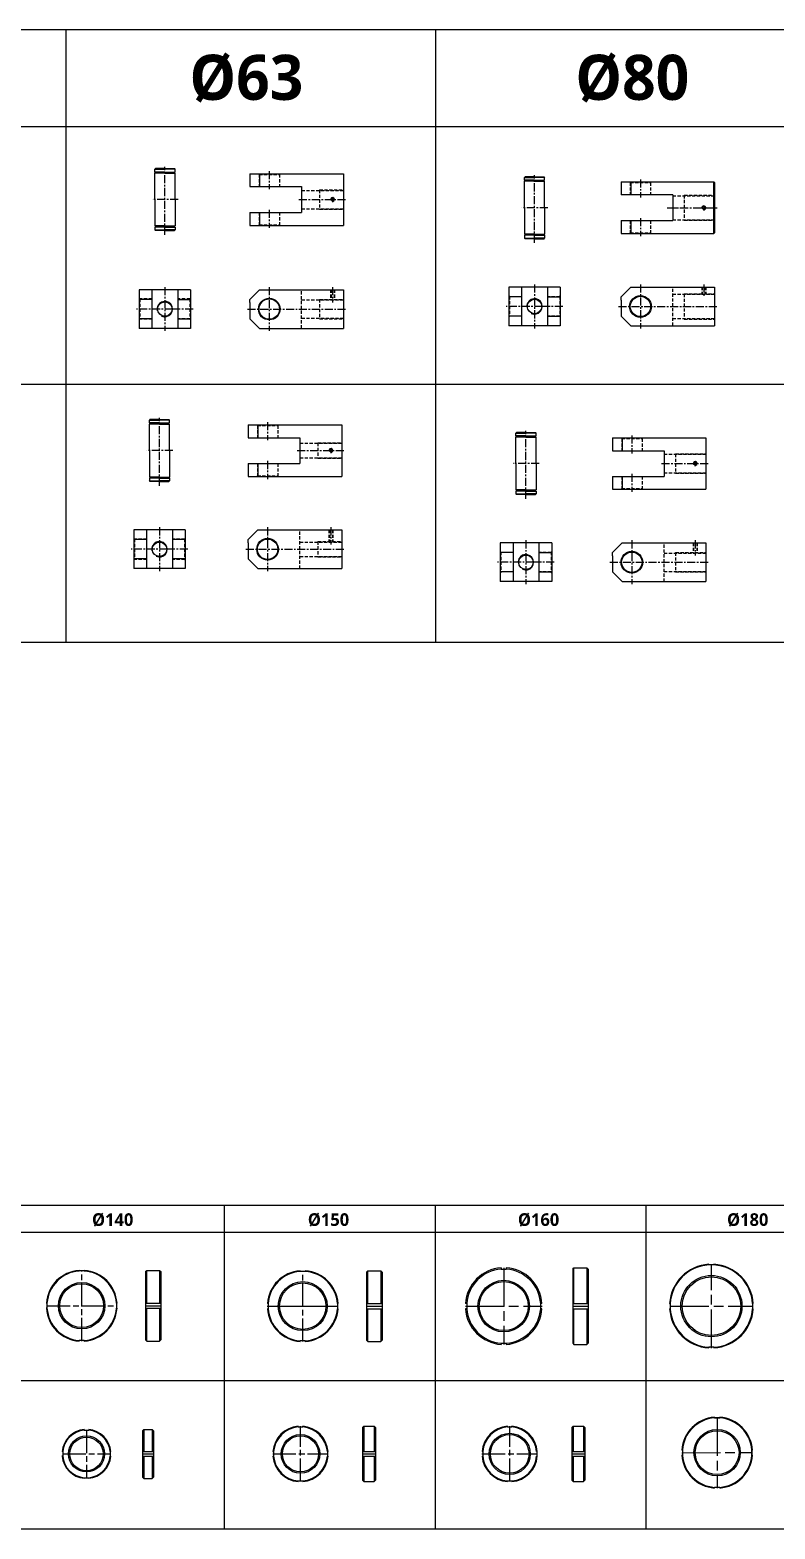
# Model space of a CAD drawing. Extents: x -819 to 7239, y 74 to 4743.
# Drawn here: x 1231 to 2387, y 212 to 2537 of the extents above; entities that cross this region are included whole.
import ezdxf

# ---------------------------------------------------------------- set-up
doc = ezdxf.new("R2010")
doc.units = 0
doc.header["$LTSCALE"] = 10
doc.header["$MEASUREMENT"] = 0
for name, pattern in [('AM_ISO08W050', [18, 12, -1.5, 3, -1.5]), ('CENTER', [2, 1.25, -0.25, 0.25, -0.25]), ('HIDDENX2', [0.75, 0.5, -0.25])]:
    doc.linetypes.add(name, pattern=pattern)
doc.layers.get('0').update_dxf_attribs({"linetype": 'CONTINUOUS'})
doc.layers.get('DEFPOINTS').update_dxf_attribs({"linetype": 'CONTINUOUS'})
for name, color, linetype in [('1', 1, 'AM_ISO08W050'), ('HID', 2, 'HIDDENX2'), ('ML', 7, 'CONTINUOUS'), ('외형선', 3, 'CONTINUOUS'), ('테두리', 7, 'CONTINUOUS')]:
    doc.layers.add(name, color=color, linetype=linetype)
doc.styles.add('문자', font='romans.shx')

msp = doc.modelspace()

# ---------------------------------------------------------------- linework, layer by layer
for p, q in [((3582.4, 2537.1), (-11.6, 2537.1)), ((1286.4, 2537.1), (1286.4, 1587.1)), ((1860.4, 2537.1), (1860.4, 1587.1)), ((3582.4, 2387.1), (-11.6, 2387.1)), ((3582.4, 1987.1), (-11.6, 1987.1)), ((3582.4, 1587.1), (-11.6, 1587.1)), ((3169.7, 714.2), (1163.4, 714.2)), ((1532.8, 212.3), (1532.8, 714.2)), ((1860.2, 212.3), (1860.2, 714.2)), ((2187.6, 212.3), (2187.6, 714.2)), ((3169.7, 672.2), (1163.4, 672.2)), ((1307.2, 613.5), (1307.2, 612.5)), ((1315.2, 612.5), (1307.2, 612.5)), ((1315.2, 613.5), (1315.2, 612.5)), ((1410.2, 611.5), (1412.2, 613.5)), ((1410.2, 611.5), (1410.2, 505.8)), ((1412.2, 613.5), (1432.2, 613.5)), ((1412.2, 562.6), (1412.2, 613.5)), ((1432.2, 613.5), (1434.2, 611.5)), ((1432.2, 613.5), (1432.2, 562.6)), ((1434.2, 611.5), (1434.2, 505.8)), ((1650.3, 612.9), (1650.3, 611.9)), ((1658.3, 611.9), (1650.3, 611.9)), ((1658.3, 612.9), (1658.3, 611.9)), ((1753.4, 610.9), (1755.4, 612.9)), ((1753.4, 610.9), (1753.4, 505.2)), ((1755.4, 612.9), (1775.4, 612.9)), ((1755.4, 562), (1755.4, 612.9)), ((1775.4, 612.9), (1777.4, 610.9)), ((1775.4, 612.9), (1775.4, 562)), ((1777.4, 610.9), (1777.4, 505.2)), ((1962.3, 617.4), (1962.3, 615.4)), ((1962.3, 615.4), (1970.3, 615.4)), ((1970.3, 617.4), (1970.3, 615.4)), ((2073.3, 615.4), (2075.3, 617.4)), ((2073.3, 615.4), (2073.3, 500.7)), ((2075.3, 617.4), (2095.3, 617.4)), ((2075.3, 562), (2075.3, 617.4)), ((2095.3, 617.4), (2097.3, 615.4)), ((2095.3, 617.4), (2095.3, 562)), ((2097.3, 615.4), (2097.3, 500.7)), ((2284.6, 622.9), (2284.6, 621.9)), ((2292.6, 621.9), (2284.6, 621.9)), ((2292.6, 622.9), (2292.6, 621.9)), ((1257.3, 562.6), (1256.3, 562.6)), ((1257.3, 562.6), (1257.3, 554.6)), ((1365, 562.6), (1366.1, 562.6)), ((1365, 562.6), (1365, 554.6)), ((1410.2, 562.6), (1434.2, 562.6)), ((1600.5, 562), (1599.5, 562)), ((1600.5, 562), (1600.5, 554)), ((1708.2, 562), (1709.2, 562)), ((1708.2, 562), (1708.2, 554)), ((1753.4, 562), (1777.4, 562)), ((1908.9, 562), (1906.9, 562)), ((1908.9, 562), (1908.9, 554)), ((2025.6, 562), (2023.6, 562)), ((2023.6, 562), (2023.6, 554)), ((2073.3, 562), (2097.3, 562)), ((2223.7, 562), (2224.7, 562)), ((2224.7, 562), (2224.7, 554)), ((2352.5, 562), (2352.5, 554)), ((2352.5, 562), (2353.5, 562)), ((1257.3, 554.6), (1256.3, 554.6)), ((1365, 554.6), (1366.1, 554.6)), ((1410.2, 554.6), (1434.2, 554.6)), ((1412.2, 503.8), (1412.2, 554.6)), ((1432.2, 554.6), (1432.2, 503.8)), ((1600.5, 554), (1599.5, 554)), ((1708.2, 554), (1709.2, 554)), ((1753.4, 554), (1777.4, 554)), ((1755.4, 503.2), (1755.4, 554)), ((1775.4, 554), (1775.4, 503.2)), ((1908.9, 554), (1906.9, 554)), ((2025.6, 554), (2023.6, 554)), ((2073.3, 554), (2097.3, 554)), ((2075.3, 498.7), (2075.3, 554)), ((2095.3, 554), (2095.3, 498.7)), ((2223.7, 554), (2224.7, 554)), ((2352.5, 554), (2353.5, 554)), ((1307.2, 503.8), (1307.2, 504.8)), ((1315.2, 504.8), (1307.2, 504.8)), ((1315.2, 503.8), (1315.2, 504.8)), ((1410.2, 505.8), (1412.2, 503.8)), ((1412.2, 503.8), (1432.2, 503.8)), ((1434.2, 505.8), (1432.2, 503.8)), ((1650.3, 503.2), (1650.3, 504.2)), ((1658.3, 504.2), (1650.3, 504.2)), ((1658.3, 503.2), (1658.3, 504.2)), ((1753.4, 505.2), (1755.4, 503.2)), ((1755.4, 503.2), (1775.4, 503.2)), ((1777.4, 505.2), (1775.4, 503.2)), ((1962.3, 500.7), (1962.3, 498.7)), ((1962.3, 500.7), (1970.3, 500.7)), ((1970.3, 500.7), (1970.3, 498.7)), ((2073.3, 500.7), (2075.3, 498.7)), ((2075.3, 498.7), (2095.3, 498.7)), ((2097.3, 500.7), (2095.3, 498.7)), ((2284.6, 494.2), (2284.6, 493.2)), ((2292.6, 494.2), (2284.6, 494.2)), ((2292.6, 494.2), (2292.6, 493.2)), ((3169.7, 442.3), (1163.4, 442.3)), ((2293.5, 385.7), (2293.5, 384.7)), ((2293.5, 385.7), (2293.5, 384.7)), ((2293.5, 384.7), (2301.5, 384.7)), ((2301.5, 384.7), (2293.5, 384.7)), ((2301.5, 385.7), (2301.5, 384.7)), ((2301.5, 385.7), (2301.5, 384.7)), ((1315.1, 366.6), (1315.1, 365.6)), ((1315.1, 365.6), (1322.1, 365.6)), ((1322.1, 366.6), (1322.1, 365.6)), ((1405.8, 364.6), (1407.8, 366.6)), ((1405.8, 364.6), (1405.8, 292.8)), ((1407.8, 366.6), (1420.8, 366.6)), ((1407.8, 366.6), (1407.8, 332.3)), ((1420.8, 366.6), (1422.8, 364.6)), ((1420.8, 366.6), (1420.8, 332.3)), ((1422.8, 364.6), (1422.8, 292.8)), ((1647.3, 370.7), (1647.3, 371.7)), ((1647.3, 370.7), (1654.3, 370.7)), ((1654.3, 370.7), (1654.3, 371.7)), ((1747.2, 369.7), (1749.2, 371.7)), ((1747.2, 369.7), (1747.2, 288)), ((1749.2, 371.7), (1765.2, 371.7)), ((1749.2, 371.7), (1749.2, 332.3)), ((1765.2, 371.7), (1767.2, 369.7)), ((1765.2, 371.7), (1765.2, 332.3)), ((1767.2, 369.7), (1767.2, 288)), ((1972, 370.6), (1972, 371.6)), ((1972, 370.6), (1979, 370.6)), ((1979, 370.6), (1979, 371.6)), ((2071.9, 369.6), (2073.9, 371.6)), ((2071.9, 369.6), (2071.9, 287.9)), ((2073.9, 371.6), (2089.9, 371.6)), ((2073.9, 371.6), (2073.9, 332.3)), ((2089.9, 371.6), (2091.9, 369.6)), ((2089.9, 371.6), (2089.9, 332.3)), ((2091.9, 369.6), (2091.9, 287.9)), ((1281.8, 332.3), (1280.8, 332.3)), ((1281.8, 332.3), (1281.8, 325.3)), ((1356.5, 332.3), (1355.5, 332.3)), ((1355.5, 332.3), (1355.5, 325.3)), ((1405.8, 332.3), (1422.8, 332.3)), ((1608, 332.3), (1609, 332.3)), ((1609, 332.3), (1609, 325.3)), ((1692.7, 332.3), (1693.7, 332.3)), ((1692.7, 332.3), (1692.7, 325.3)), ((1747.2, 332.3), (1767.2, 332.3)), ((1932.6, 332.3), (1933.6, 332.3)), ((1933.6, 332.3), (1933.6, 325.3)), ((2017.4, 332.3), (2018.4, 332.3)), ((2017.4, 332.3), (2017.4, 325.3)), ((2071.9, 332.3), (2091.9, 332.3)), ((2243.7, 334.8), (2242.6, 334.8)), ((2243.7, 326.8), (2242.6, 326.8)), ((2243.7, 334.8), (2243.7, 326.8)), ((2352.4, 334.8), (2351.4, 334.8)), ((2351.4, 334.8), (2351.4, 326.8)), ((2352.4, 334.8), (2351.4, 334.8)), ((2351.4, 326.8), (2351.4, 334.8)), ((2352.4, 326.8), (2351.4, 326.8)), ((2352.4, 326.8), (2351.4, 326.8)), ((1281.8, 325.3), (1280.6, 325.3)), ((1356.5, 325.3), (1355.5, 325.3)), ((1405.8, 325.3), (1422.8, 325.3)), ((1407.8, 325.3), (1407.8, 290.8)), ((1420.8, 325.3), (1420.8, 290.8)), ((1608, 325.3), (1609, 325.3)), ((1692.7, 325.3), (1693.7, 325.3)), ((1747.2, 325.3), (1767.2, 325.3)), ((1749.2, 325.3), (1749.2, 286)), ((1765.2, 325.3), (1765.2, 286)), ((1932.6, 325.3), (1933.6, 325.3)), ((2017.4, 325.3), (2018.4, 325.3)), ((2071.9, 325.3), (2091.9, 325.3)), ((2073.9, 325.3), (2073.9, 285.9)), ((2089.9, 325.3), (2089.9, 285.9)), ((1315.1, 291.9), (1322.1, 291.9)), ((1315.1, 291.9), (1315.1, 290.9)), ((1322.1, 291.9), (1322.1, 290.8)), ((1405.8, 292.8), (1407.8, 290.8)), ((1407.8, 290.8), (1420.8, 290.8)), ((1420.8, 290.8), (1422.8, 292.8)), ((1647.3, 286), (1647.3, 287)), ((1647.3, 287), (1654.3, 287)), ((1654.3, 286), (1654.3, 287)), ((1747.2, 288), (1749.2, 286)), ((1749.2, 286), (1765.2, 286)), ((1765.2, 286), (1767.2, 288)), ((1972, 285.9), (1972, 286.9)), ((1972, 286.9), (1979, 286.9)), ((1979, 285.9), (1979, 286.9)), ((2071.9, 287.9), (2073.9, 285.9)), ((2073.9, 285.9), (2089.9, 285.9)), ((2089.9, 285.9), (2091.9, 287.9)), ((2293.5, 277), (2293.5, 276)), ((2293.5, 277), (2301.5, 277)), ((2301.5, 277), (2301.5, 276)), ((3169.7, 212.3), (1163.4, 212.3))]:
    msp.add_line(p, q)
for centre, radius in [((1311.2, 558.6), 34), ((1654.3, 558), 36), ((1966.3, 558), 38), ((2288.6, 558), 45.5), ((1318.6, 328.8), 26), ((1650.8, 328.8), 28), ((1975.5, 328.8), 30), ((2297.5, 330.8), 34)]:
    msp.add_circle(centre, radius)
for centre, radius, start, end in [((1311.2, 558.6), 55, 94.1706, 175.8294), ((1311.2, 558.6), 54, 94.248, 175.752), ((1311.2, 558.6), 55, 4.1706, 85.8294), ((1311.2, 558.6), 54, 4.248, 85.752), ((1654.3, 558), 55, 94.1706, 175.8294), ((1654.3, 558), 54, 94.248, 175.752), ((1654.3, 558), 55, 4.1706, 85.8294), ((1654.3, 558), 54, 4.248, 85.752), ((1966.3, 558), 59.5, 93.8547, 176.1453), ((1966.3, 558), 57.5, 93.989, 176.011), ((1966.3, 558), 59.5, 3.8547, 86.1453), ((1966.3, 558), 57.5, 3.989, 86.011), ((2288.6, 558), 65, 93.5281, 176.4719), ((2288.6, 558), 64, 93.5833, 176.4167), ((2288.6, 558), 65, 3.5281, 86.4719), ((2288.6, 558), 64, 3.5833, 86.4167), ((1311.2, 558.6), 55, 184.1706, 265.8294), ((1311.2, 558.6), 54, 184.248, 265.752), ((1311.2, 558.6), 55, 274.1706, 355.8294), ((1311.2, 558.6), 54, 274.248, 355.752), ((1654.3, 558), 55, 184.1706, 265.8294), ((1654.3, 558), 54, 184.248, 265.752), ((1654.3, 558), 54, 274.248, 355.752), ((1654.3, 558), 55, 274.1706, 355.8294), ((1966.3, 558), 59.5, 183.8547, 266.1453), ((1966.3, 558), 57.5, 183.989, 266.011), ((1966.3, 558), 59.5, 273.8547, 356.1453), ((1966.3, 558), 57.5, 273.989, 356.011), ((2288.6, 558), 65, 183.5281, 266.4719), ((2288.6, 558), 64, 183.5833, 266.4167), ((2288.6, 558), 65, 273.5281, 356.4719), ((2288.6, 558), 64, 273.5833, 356.4167), ((2297.5, 330.8), 55, 94.1706, 175.8294), ((2297.5, 330.8), 54, 94.248, 175.752), ((2297.5, 330.8), 55, 4.1706, 85.8294), ((2297.5, 330.8), 54, 4.248, 85.752), ((1318.6, 328.8), 38, 95.2847, 174.7153), ((1318.6, 328.8), 37, 95.428, 174.572), ((1318.6, 328.8), 38, 5.2847, 84.7153), ((1318.6, 328.8), 37, 5.428, 84.572), ((1650.8, 328.8), 43, 94.6688, 175.3312), ((1650.8, 328.8), 42, 94.7802, 175.2198), ((1650.8, 328.8), 43, 4.6688, 85.3312), ((1650.8, 328.8), 42, 4.7802, 85.2198), ((1975.5, 328.8), 43, 94.6688, 175.3312), ((1975.5, 328.8), 42, 94.7802, 175.2198), ((1975.5, 328.8), 43, 4.6688, 85.3312), ((1975.5, 328.8), 42, 4.7802, 85.2198), ((2297.5, 330.8), 55, 184.1706, 265.8294), ((2297.5, 330.8), 54, 184.248, 265.752), ((2297.5, 330.8), 55, 274.1706, 355.8294), ((2297.5, 330.8), 54, 274.248, 355.752), ((1318.6, 328.8), 38, 185.2847, 264.7153), ((1318.6, 328.8), 37, 185.428, 264.572), ((1318.6, 328.8), 38, 275.2847, 354.7153), ((1318.6, 328.8), 37, 275.428, 354.572), ((1650.8, 328.8), 43, 184.6688, 265.3312), ((1650.8, 328.8), 42, 184.7802, 265.2198), ((1650.8, 328.8), 43, 274.6688, 355.3312), ((1650.8, 328.8), 42, 274.7802, 355.2198), ((1975.5, 328.8), 43, 184.6688, 265.3312), ((1975.5, 328.8), 42, 184.7802, 265.2198), ((1975.5, 328.8), 42, 274.7802, 355.2198), ((1975.5, 328.8), 43, 274.6688, 355.3312)]:
    msp.add_arc(centre, radius, start, end)
at = {"layer": '1', "ltscale": 0.3}
for p, q in [((1311.2, 503.6), (1311.2, 612.5)), ((1654.3, 503), (1654.3, 611.9)), ((1257.3, 558.6), (1366.2, 558.6)), ((1599.3, 558), (1709.3, 558)), ((1618.3, 558), (1709.3, 558)), ((1318.6, 365.8), (1318.6, 291.9)), ((1650.8, 285.8), (1650.8, 371.8)), ((1975.5, 285.8), (1975.5, 371.8)), ((1281.8, 328.8), (1355.5, 328.8)), ((1607.8, 328.7), (1693.8, 328.9)), ((1932.5, 328.7), (2018.5, 328.8))]:
    msp.add_line(p, q, dxfattribs=at)
at = {"layer": '1', "ltscale": 0.5}
for p, q in [((1966.3, 617.5), (1966.3, 498.5)), ((2288.6, 493), (2288.6, 623)), ((1906.8, 558), (2025.8, 558)), ((2224.7, 558), (2353.6, 558)), ((2297.5, 385.8), (2297.5, 275.8)), ((2242.5, 330.7), (2352.5, 330.9))]:
    msp.add_line(p, q, dxfattribs=at)
at = {"layer": '1'}
for p, q in [((1410.2, 558.6), (1434.2, 558.6)), ((1753.4, 558), (1777.4, 558)), ((2073.3, 558), (2097.3, 558)), ((1405.8, 328.7), (1422.8, 328.7)), ((1747.2, 328.8), (1767.2, 328.8)), ((2071.9, 328.8), (2091.9, 328.8))]:
    msp.add_line(p, q, dxfattribs=at)
at = {"layer": 'DEFPOINTS', "color": 0, "linetype": 'ByBlock'}
for p in [(1572.4, 2254.1), (2148.5, 2241.4), (1572.4, 2110.6), (2148.5, 2114.7), (1569.8, 1864.7), (2135.1, 1844.8), (1569.8, 1738.1), (2135.1, 1718)]:
    msp.add_point(p, dxfattribs=at)
at = {"layer": 'HID'}
for p, q in [((1586.6, 2313.1), (1585.6, 2314.1)), ((1586.6, 2313.1), (1586.6, 2294.1)), ((1586.6, 2313.1), (1618.1, 2313.1)), ((1618.1, 2313.1), (1619.1, 2314.1)), ((1618.1, 2313.1), (1618.1, 2294.1)), ((1652.4, 2288.3), (1717.4, 2288.3)), ((1680.4, 2289.1), (1717.4, 2289.1)), ((1680.4, 2289.1), (1680.4, 2259.1)), ((2162.7, 2300.4), (2161.7, 2301.4)), ((2162.7, 2300.4), (2162.7, 2281.4)), ((2162.7, 2300.4), (2194.2, 2300.4)), ((2194.2, 2300.4), (2195.2, 2301.4)), ((2194.2, 2300.4), (2194.2, 2281.4)), ((2228.5, 2280.1), (2293.5, 2280.1)), ((2246.5, 2280.9), (2246.5, 2241.9)), ((2246.5, 2280.9), (2293.5, 2280.9)), ((1652.4, 2259.8), (1717.4, 2259.8)), ((1680.4, 2259.1), (1717.4, 2259.1)), ((1586.6, 2235.1), (1585.6, 2234.1)), ((1586.6, 2254.1), (1586.6, 2235.1)), ((1586.6, 2235.1), (1618.1, 2235.1)), ((1618.1, 2254.1), (1618.1, 2235.1)), ((1618.1, 2235.1), (1619.1, 2234.1)), ((2162.7, 2241.4), (2162.7, 2222.4)), ((2194.2, 2241.4), (2194.2, 2222.4)), ((2228.5, 2242.6), (2293.5, 2242.6)), ((2246.5, 2241.9), (2293.5, 2241.9)), ((2162.7, 2222.4), (2161.7, 2221.4)), ((2162.7, 2222.4), (2194.2, 2222.4)), ((2194.2, 2222.4), (2195.2, 2221.4)), ((1401.3, 2120), (1400.3, 2121)), ((1401.3, 2120), (1401.3, 2088.5)), ((1420.3, 2120), (1401.3, 2120)), ((1479.3, 2120), (1460.3, 2120)), ((1479.3, 2120), (1480.3, 2121)), ((1479.3, 2120), (1479.3, 2088.5)), ((1652.4, 2074.3), (1652.4, 2134.3)), ((1652.4, 2118.5), (1717.4, 2118.5)), ((1680.4, 2119.3), (1680.4, 2089.3)), ((1680.4, 2119.3), (1717.4, 2119.3)), ((1697.6, 2134.3), (1697.6, 2118.5)), ((1698.2, 2134.3), (1698.2, 2118.5)), ((1703, 2134.3), (1703, 2118.5)), ((1703.6, 2134.3), (1703.6, 2118.5)), ((1975.1, 2124.1), (1974.1, 2125.1)), ((1975.1, 2124.1), (1975.1, 2092.6)), ((2053.1, 2124.1), (2054.1, 2125.1)), ((2053.1, 2124.1), (2053.1, 2092.6)), ((2228.5, 2078.3), (2228.5, 2138.3)), ((2228.5, 2127.1), (2293.5, 2127.1)), ((2246.5, 2127.8), (2246.5, 2088.8)), ((2246.5, 2127.8), (2293.5, 2127.8)), ((2273.8, 2138.3), (2273.8, 2127.1)), ((2274.4, 2138.3), (2274.4, 2127.1)), ((2279.1, 2138.3), (2279.1, 2127.1)), ((2279.8, 2138.3), (2279.8, 2127.1)), ((1975.1, 2092.6), (1974.1, 2091.6)), ((2053.1, 2092.6), (2054.1, 2091.6)), ((1401.3, 2088.5), (1400.3, 2087.5)), ((1420.3, 2088.5), (1401.3, 2088.5)), ((1479.3, 2088.5), (1460.3, 2088.5)), ((1479.3, 2088.5), (1480.3, 2087.5)), ((1652.4, 2090), (1717.4, 2090)), ((1680.4, 2089.3), (1717.4, 2089.3)), ((2228.5, 2089.6), (2293.5, 2089.6)), ((2246.5, 2088.8), (2293.5, 2088.8)), ((1584, 1923.7), (1583, 1924.7)), ((1584, 1923.7), (1584, 1904.7)), ((1584, 1923.7), (1615.5, 1923.7)), ((1615.5, 1923.7), (1616.5, 1924.7)), ((1615.5, 1923.7), (1615.5, 1904.7)), ((1649.8, 1896.1), (1714.8, 1896.1)), ((1677.8, 1896.8), (1714.8, 1896.8)), ((1677.8, 1896.8), (1677.8, 1872.8)), ((2149.4, 1903.3), (2148.4, 1904.3)), ((2149.4, 1903.3), (2149.4, 1884.3)), ((2149.4, 1903.3), (2180.9, 1903.3)), ((2180.9, 1903.3), (2181.9, 1904.3)), ((2180.9, 1903.3), (2180.9, 1884.3)), ((1584, 1864.7), (1584, 1845.7)), ((1615.5, 1864.7), (1615.5, 1845.7)), ((1649.8, 1873.6), (1714.8, 1873.6)), ((1677.8, 1872.8), (1714.8, 1872.8)), ((2215.1, 1879), (2280.1, 1879)), ((2233.1, 1879.7), (2280.1, 1879.7)), ((2233.1, 1879.7), (2233.1, 1849.7)), ((1584, 1845.7), (1583, 1844.7)), ((1584, 1845.7), (1615.5, 1845.7)), ((1615.5, 1845.7), (1616.5, 1844.7)), ((2149.4, 1844.8), (2149.4, 1825.8)), ((2180.9, 1844.8), (2180.9, 1825.8)), ((2215.1, 1850.5), (2280.1, 1850.5)), ((2233.1, 1849.7), (2280.1, 1849.7)), ((2149.4, 1825.8), (2148.4, 1824.8)), ((2149.4, 1825.8), (2180.9, 1825.8)), ((2180.9, 1825.8), (2181.9, 1824.8)), ((1393, 1747.5), (1392, 1748.5)), ((1412, 1747.5), (1393, 1747.5)), ((1393, 1747.5), (1393, 1716)), ((1471, 1747.5), (1452, 1747.5)), ((1471, 1747.5), (1472, 1748.5)), ((1471, 1747.5), (1471, 1716)), ((1649.8, 1701.8), (1649.8, 1761.8)), ((1677.8, 1743.8), (1677.8, 1719.8)), ((1677.8, 1743.8), (1714.8, 1743.8)), ((1695, 1761.8), (1695, 1743)), ((1695.7, 1761.8), (1695.7, 1743)), ((1700.4, 1761.8), (1700.4, 1743)), ((1701, 1761.8), (1701, 1743)), ((1649.8, 1743), (1714.8, 1743)), ((1649.8, 1720.5), (1714.8, 1720.5)), ((1961.7, 1727.4), (1960.7, 1728.4)), ((1961.7, 1727.4), (1961.7, 1695.9)), ((2039.7, 1727.4), (2040.7, 1728.4)), ((2039.7, 1727.4), (2039.7, 1695.9)), ((2215.1, 1681.6), (2215.1, 1741.6)), ((2215.1, 1725.9), (2280.1, 1725.9)), ((2233.1, 1726.6), (2233.1, 1696.6)), ((2233.1, 1726.6), (2280.1, 1726.6)), ((2260.4, 1741.6), (2260.4, 1725.9)), ((2261, 1741.6), (2261, 1725.9)), ((2265.8, 1741.6), (2265.8, 1725.9)), ((2266.4, 1741.6), (2266.4, 1725.9)), ((1393, 1716), (1392, 1715)), ((1412, 1716), (1393, 1716)), ((1471, 1716), (1452, 1716)), ((1471, 1716), (1472, 1715)), ((1677.8, 1719.8), (1714.8, 1719.8)), ((2215.1, 1697.4), (2280.1, 1697.4)), ((1961.7, 1695.9), (1960.7, 1694.9)), ((2039.7, 1695.9), (2040.7, 1694.9)), ((2233.1, 1696.6), (2280.1, 1696.6))]:
    msp.add_line(p, q, dxfattribs=at)
at = {"layer": 'ML', "color": 1, "linetype": 'CENTER'}
for p, q in [((1440.3, 2219.5), (1440.3, 2324.8)), ((1602.4, 2318.1), (1602.4, 2290.1)), ((2014.1, 2206.8), (2014.1, 2312.1)), ((2178.5, 2305.4), (2178.5, 2277.4)), ((1460.8, 2274.1), (1420.4, 2274.1)), ((1602.4, 2258.1), (1602.4, 2230.1)), ((1648.4, 2274.1), (1668.4, 2274.1)), ((1648.4, 2274.1), (1721.4, 2274.1)), ((1700.6, 2277.8), (1700.6, 2270)), ((2034.6, 2261.4), (1994.2, 2261.4)), ((2220.2, 2261.4), (2297.5, 2261.4)), ((2224.5, 2261.4), (2244.5, 2261.4)), ((2276.8, 2265.1), (2276.8, 2257.3)), ((2178.5, 2245.4), (2178.5, 2217.4)), ((2014.1, 2142.3), (2014.1, 2074.3)), ((2178.5, 2142.3), (2178.5, 2074.3)), ((2276.8, 2142.3), (2276.8, 2123.1)), ((1440.3, 2138.3), (1440.3, 2070.3)), ((1602.4, 2138.3), (1602.4, 2070.3)), ((1700.6, 2138.3), (1700.6, 2114.5)), ((1452.8, 2104.3), (1396.3, 2104.3)), ((1484.3, 2104.3), (1452.8, 2104.3)), ((1568.4, 2104.3), (1721.4, 2104.3)), ((2026.6, 2108.3), (1970.1, 2108.3)), ((2058.1, 2108.3), (2026.6, 2108.3)), ((2144.5, 2108.3), (2297.5, 2108.3)), ((1432, 1830.3), (1432, 1935.5)), ((1599.8, 1928.7), (1599.8, 1900.7)), ((2000.7, 1810.1), (2000.7, 1915.4)), ((2165.1, 1908.3), (2165.1, 1880.3)), ((1452.5, 1884.8), (1412.1, 1884.8)), ((1645.8, 1884.8), (1665.8, 1884.8)), ((1645.8, 1884.8), (1718.8, 1884.8)), ((1698, 1888.5), (1698, 1880.7)), ((1599.8, 1868.7), (1599.8, 1840.7)), ((2021.2, 1864.7), (1980.8, 1864.7)), ((2211.1, 1864.7), (2231.1, 1864.7)), ((2211.1, 1864.7), (2284.1, 1864.7)), ((2263.4, 1868.4), (2263.4, 1860.6)), ((2165.1, 1848.8), (2165.1, 1820.8)), ((1432, 1765.8), (1432, 1697.8)), ((1599.8, 1765.8), (1599.8, 1697.8)), ((1698, 1765.8), (1698, 1739)), ((2000.7, 1745.6), (2000.7, 1677.6)), ((2165.1, 1745.6), (2165.1, 1677.6)), ((2263.4, 1745.6), (2263.4, 1721.9)), ((1444.5, 1731.8), (1388, 1731.8)), ((1476, 1731.8), (1444.5, 1731.8)), ((1565.8, 1731.8), (1718.8, 1731.8)), ((2013.2, 1711.6), (1956.7, 1711.6)), ((2044.7, 1711.6), (2013.2, 1711.6)), ((2131.1, 1711.6), (2284.1, 1711.6))]:
    msp.add_line(p, q, dxfattribs=at)
at = {"layer": 'ML'}
for p, q in [((1572.4, 2314.1), (1572.4, 2294.1)), ((1572.4, 2314.1), (1717.4, 2314.1)), ((1587.4, 2314.1), (1587.4, 2294.1)), ((1717.4, 2314.1), (1717.4, 2234.1)), ((1572.4, 2294.1), (1652.4, 2294.1)), ((1652.4, 2294.1), (1652.4, 2254.2)), ((2148.5, 2301.4), (2148.5, 2281.4)), ((2148.5, 2301.4), (2292.5, 2301.4)), ((2228.5, 2281.4), (2148.5, 2281.4)), ((2163.5, 2301.4), (2163.5, 2281.4)), ((2228.5, 2281.3), (2228.5, 2241.4)), ((2292.5, 2301.4), (2293.5, 2300.4)), ((2292.5, 2221.4), (2292.5, 2301.4)), ((2293.5, 2300.4), (2293.5, 2222.4)), ((1572.4, 2254.1), (1572.4, 2234.1)), ((1572.4, 2254.1), (1652.4, 2254.1)), ((1572.4, 2234.1), (1717.4, 2234.1)), ((1587.4, 2254.1), (1587.4, 2234.1)), ((2148.5, 2241.4), (2148.5, 2221.4)), ((2148.5, 2241.4), (2228.5, 2241.4)), ((2163.5, 2241.4), (2163.5, 2221.4)), ((2148.5, 2221.4), (2292.5, 2221.4)), ((2292.5, 2221.4), (2293.5, 2222.4)), ((1400.3, 2134.3), (1400.3, 2074.3)), ((1480.3, 2134.3), (1400.3, 2134.3)), ((1420.3, 2119.3), (1400.3, 2119.3)), ((1420.3, 2134.3), (1420.3, 2074.3)), ((1460.3, 2134.3), (1460.3, 2074.3)), ((1460.3, 2119.3), (1480.3, 2119.3)), ((1480.3, 2134.3), (1480.3, 2074.3)), ((1572.4, 2119.3), (1587.4, 2134.3)), ((1572.4, 2114.3), (1572.4, 2119.3)), ((1587.4, 2134.3), (1717.4, 2134.3)), ((1717.4, 2134.3), (1717.4, 2074.3)), ((1974.1, 2138.3), (1974.1, 2078.3)), ((2054.1, 2138.3), (1974.1, 2138.3)), ((1994.1, 2123.3), (1974.1, 2123.3)), ((1994.1, 2138.3), (1994.1, 2078.3)), ((2034.1, 2138.3), (2034.1, 2078.3)), ((2034.1, 2123.3), (2054.1, 2123.3)), ((2054.1, 2138.3), (2054.1, 2078.3)), ((2148.5, 2123.3), (2163.5, 2138.3)), ((2148.5, 2118.3), (2148.5, 2123.3)), ((2148.5, 2118.3), (2148.5, 2098.3)), ((2163.5, 2138.3), (2293.5, 2138.3)), ((2293.5, 2138.3), (2293.5, 2078.3)), ((1572.4, 2114.3), (1572.4, 2094.3)), ((1572.4, 2094.3), (1572.4, 2089.3)), ((1994.1, 2093.3), (1974.1, 2093.3)), ((2034.1, 2093.3), (2054.1, 2093.3)), ((2148.5, 2098.3), (2148.5, 2093.3)), ((2148.5, 2093.3), (2163.5, 2078.3)), ((1420.3, 2089.3), (1400.3, 2089.3)), ((1480.3, 2074.3), (1400.3, 2074.3)), ((1460.3, 2089.3), (1480.3, 2089.3)), ((1572.4, 2089.3), (1587.4, 2074.3)), ((1587.4, 2074.3), (1572.4, 2089.3)), ((1572.4, 2089.3), (1587.4, 2074.3)), ((1587.4, 2074.3), (1717.4, 2074.3)), ((2054.1, 2078.3), (1974.1, 2078.3)), ((2163.5, 2078.3), (2293.5, 2078.3)), ((1569.8, 1924.7), (1569.8, 1904.7)), ((1569.8, 1924.7), (1714.8, 1924.7)), ((1584.8, 1924.7), (1584.8, 1904.7)), ((1714.8, 1924.7), (1714.8, 1844.7)), ((1569.8, 1904.7), (1649.8, 1904.7)), ((1649.8, 1904.7), (1649.8, 1864.7)), ((2135.1, 1904.3), (2135.1, 1884.3)), ((2135.1, 1904.3), (2280.1, 1904.3)), ((2135.1, 1884.3), (2215.1, 1884.3)), ((2150.1, 1904.3), (2150.1, 1884.3)), ((2215.1, 1884.3), (2215.1, 1844.8)), ((2280.1, 1904.3), (2280.1, 1824.8)), ((1569.8, 1864.7), (1569.8, 1844.7)), ((1569.8, 1864.7), (1649.8, 1864.7)), ((1584.8, 1864.7), (1584.8, 1844.7)), ((1569.8, 1844.7), (1714.8, 1844.7)), ((2135.1, 1844.8), (2135.1, 1824.8)), ((2135.1, 1844.8), (2215.1, 1844.8)), ((2150.1, 1844.8), (2150.1, 1824.8)), ((2135.1, 1824.8), (2280.1, 1824.8)), ((1392, 1761.8), (1392, 1701.8)), ((1472, 1761.8), (1392, 1761.8)), ((1412, 1746.8), (1392, 1746.8)), ((1412, 1761.8), (1412, 1701.8)), ((1452, 1761.8), (1452, 1701.8)), ((1472, 1746.8), (1452, 1746.8)), ((1472, 1761.8), (1472, 1701.8)), ((1569.8, 1746.8), (1584.8, 1761.8)), ((1569.8, 1741.8), (1569.8, 1746.8)), ((1584.8, 1761.8), (1714.8, 1761.8)), ((1714.8, 1761.8), (1714.8, 1701.8)), ((1569.8, 1741.8), (1569.8, 1721.8)), ((1569.8, 1721.8), (1569.8, 1716.8)), ((1960.7, 1741.6), (1960.7, 1681.6)), ((2040.7, 1741.6), (1960.7, 1741.6)), ((1980.7, 1726.6), (1960.7, 1726.6)), ((1980.7, 1741.6), (1980.7, 1681.6)), ((2020.7, 1741.6), (2020.7, 1681.6)), ((2020.7, 1726.6), (2040.7, 1726.6)), ((2040.7, 1741.6), (2040.7, 1681.6)), ((2135.1, 1726.6), (2150.1, 1741.6)), ((2135.1, 1721.6), (2135.1, 1726.6)), ((2135.1, 1721.6), (2135.1, 1701.6)), ((2150.1, 1741.6), (2280.1, 1741.6)), ((2280.1, 1741.6), (2280.1, 1681.6)), ((1412, 1716.8), (1392, 1716.8)), ((1472, 1701.8), (1392, 1701.8)), ((1472, 1716.8), (1452, 1716.8)), ((1569.8, 1716.8), (1584.8, 1701.8)), ((1584.8, 1701.8), (1714.8, 1701.8)), ((2135.1, 1701.6), (2135.1, 1696.6)), ((1980.7, 1696.6), (1960.7, 1696.6)), ((2040.7, 1681.6), (1960.7, 1681.6)), ((2020.7, 1696.6), (2040.7, 1696.6)), ((2135.1, 1696.6), (2150.1, 1681.6)), ((2150.1, 1681.6), (2280.1, 1681.6))]:
    msp.add_line(p, q, dxfattribs=at)
at = {"layer": 'ML', "color": 6, "linetype": 'HIDDENX2'}
for p, q in [((1420.3, 2119.3), (1401.3, 2119.3)), ((1479.3, 2119.3), (1460.3, 2119.3)), ((1994.1, 2123.3), (1975.1, 2123.3)), ((2053.1, 2123.3), (2034.1, 2123.3)), ((1994.1, 2093.3), (1975.1, 2093.3)), ((2053.1, 2093.3), (2034.1, 2093.3)), ((1420.3, 2089.3), (1401.3, 2089.3)), ((1479.3, 2089.3), (1460.3, 2089.3)), ((1980.7, 1726.6), (1961.7, 1726.6)), ((2039.7, 1726.6), (2020.7, 1726.6)), ((1980.7, 1696.6), (1961.7, 1696.6)), ((2039.7, 1696.6), (2020.7, 1696.6))]:
    msp.add_line(p, q, dxfattribs=at)
at = {"layer": 'ML'}
for centre, radius in [((1700.6, 2274.1), 2.38), ((2276.8, 2261.4), 2.38), ((1440.3, 2104.3), 11.2), ((1602.4, 2104.3), 16.8), ((1602.4, 2104.3), 15.8), ((2014.1, 2108.3), 11.2), ((2178.5, 2108.3), 16.8), ((2178.5, 2108.3), 15.8), ((1698, 1884.8), 2.38), ((2263.4, 1864.7), 2.38), ((1599.8, 1731.8), 16.8), ((1599.8, 1731.8), 15.8), ((1432, 1731.8), 11.2), ((2000.7, 1711.6), 11.2), ((2165.1, 1711.6), 16.8), ((2165.1, 1711.6), 15.8)]:
    msp.add_circle(centre, radius, dxfattribs=at)
at = {"layer": 'ML', "color": 2}
for centre, radius in [((2288.6, 558), 47.5), ((1311.2, 558.6), 36), ((1654.3, 558), 38), ((1966.3, 558), 40), ((1318.6, 328.8), 28), ((1650.8, 328.8), 30), ((1975.5, 328.8), 32), ((2297.5, 330.8), 36)]:
    msp.add_circle(centre, radius, dxfattribs=at)
for centre in [(1700.6, 2274.1), (2276.8, 2261.4), (1698, 1884.8), (2263.4, 1864.7)]:
    msp.add_arc(centre, 3, 254.2865, 197.9288, dxfattribs=at)
at = {"layer": '외형선'}
for p, q in [((1425.6, 2322.1), (1424.6, 2321.1)), ((1424.6, 2316.8), (1424.6, 2321.1)), ((1424.6, 2321.1), (1440.3, 2321.1)), ((1440.3, 2316.8), (1424.6, 2316.8)), ((1440.3, 2315.1), (1424.6, 2315.1)), ((1424.6, 2274.1), (1424.6, 2315.1)), ((1425.2, 2315.1), (1425.2, 2316.8)), ((1440.3, 2322.1), (1425.6, 2322.1)), ((1440.3, 2322.1), (1455.1, 2322.1)), ((1456.1, 2321.1), (1440.3, 2321.1)), ((1440.3, 2316.8), (1456.1, 2316.8)), ((1440.3, 2315.1), (1456.1, 2315.1)), ((1455.1, 2322.1), (1456.1, 2321.1)), ((1455.5, 2315.1), (1455.5, 2316.8)), ((1456.1, 2316.8), (1456.1, 2321.1)), ((1456.1, 2274.1), (1456.1, 2315.1)), ((1999.3, 2309.4), (1998.3, 2308.4)), ((1998.3, 2304.1), (1998.3, 2308.4)), ((1998.3, 2308.4), (2014.1, 2308.4)), ((2014.1, 2304.1), (1998.3, 2304.1)), ((2014.1, 2302.4), (1998.3, 2302.4)), ((1998.3, 2261.4), (1998.3, 2302.4)), ((1998.9, 2302.4), (1998.9, 2304.1)), ((2014.1, 2309.4), (1999.3, 2309.4)), ((2014.1, 2309.4), (2028.8, 2309.4)), ((2029.8, 2308.4), (2014.1, 2308.4)), ((2014.1, 2304.1), (2029.8, 2304.1)), ((2014.1, 2302.4), (2029.8, 2302.4)), ((2028.8, 2309.4), (2029.8, 2308.4)), ((2029.2, 2302.4), (2029.2, 2304.1)), ((2029.8, 2304.1), (2029.8, 2308.4)), ((2029.8, 2261.4), (2029.8, 2302.4)), ((1424.6, 2274.1), (1424.6, 2233.1)), ((1456.1, 2274.1), (1456.1, 2233.1)), ((1998.3, 2261.4), (1998.3, 2220.4)), ((2029.8, 2261.4), (2029.8, 2220.4)), ((1440.3, 2233.1), (1424.6, 2233.1)), ((1425.2, 2233.1), (1425.2, 2231.3)), ((1440.3, 2233.1), (1456.1, 2233.1)), ((1455.5, 2233.1), (1455.5, 2231.3)), ((1440.3, 2231.3), (1424.6, 2231.3)), ((1424.6, 2231.3), (1424.6, 2227.1)), ((1425.6, 2226.1), (1424.6, 2227.1)), ((1424.6, 2227.1), (1440.3, 2227.1)), ((1440.3, 2226.1), (1425.6, 2226.1)), ((1440.3, 2231.3), (1456.1, 2231.3)), ((1456.1, 2227.1), (1440.3, 2227.1)), ((1440.3, 2226.1), (1455.1, 2226.1)), ((1455.1, 2226.1), (1456.1, 2227.1)), ((1456.1, 2231.3), (1456.1, 2227.1)), ((2014.1, 2220.4), (1998.3, 2220.4)), ((2014.1, 2218.6), (1998.3, 2218.6)), ((1998.3, 2218.6), (1998.3, 2214.4)), ((1999.3, 2213.4), (1998.3, 2214.4)), ((1998.3, 2214.4), (2014.1, 2214.4)), ((1998.9, 2220.4), (1998.9, 2218.6)), ((2014.1, 2213.4), (1999.3, 2213.4)), ((2014.1, 2220.4), (2029.8, 2220.4)), ((2014.1, 2218.6), (2029.8, 2218.6)), ((2029.8, 2214.4), (2014.1, 2214.4)), ((2014.1, 2213.4), (2028.8, 2213.4)), ((2028.8, 2213.4), (2029.8, 2214.4)), ((2029.2, 2220.4), (2029.2, 2218.6)), ((2029.8, 2218.6), (2029.8, 2214.4)), ((1417.2, 1932.8), (1416.2, 1931.8)), ((1416.2, 1927.6), (1416.2, 1931.8)), ((1416.2, 1931.8), (1432, 1931.8)), ((1432, 1932.8), (1417.2, 1932.8)), ((1432, 1932.8), (1446.7, 1932.8)), ((1447.7, 1931.8), (1432, 1931.8)), ((1446.7, 1932.8), (1447.7, 1931.8)), ((1447.7, 1927.6), (1447.7, 1931.8)), ((1432, 1927.6), (1416.2, 1927.6)), ((1432, 1925.8), (1416.2, 1925.8)), ((1416.2, 1884.8), (1416.2, 1925.8)), ((1416.8, 1925.8), (1416.8, 1927.6)), ((1432, 1927.6), (1447.7, 1927.6)), ((1432, 1925.8), (1447.7, 1925.8)), ((1447.1, 1925.8), (1447.1, 1927.6)), ((1447.7, 1884.8), (1447.7, 1925.8)), ((1985.9, 1912.7), (1984.9, 1911.7)), ((1984.9, 1907.5), (1984.9, 1911.7)), ((1984.9, 1911.7), (2000.7, 1911.7)), ((2000.7, 1907.5), (1984.9, 1907.5)), ((1985.5, 1905.7), (1985.5, 1907.5)), ((2000.7, 1912.7), (1985.9, 1912.7)), ((2000.7, 1912.7), (2015.4, 1912.7)), ((2016.4, 1911.7), (2000.7, 1911.7)), ((2000.7, 1907.5), (2016.4, 1907.5)), ((2015.4, 1912.7), (2016.4, 1911.7)), ((2015.8, 1905.7), (2015.8, 1907.5)), ((2016.4, 1907.5), (2016.4, 1911.7)), ((1416.2, 1884.8), (1416.2, 1843.8)), ((1447.7, 1884.8), (1447.7, 1843.8)), ((2000.7, 1905.7), (1984.9, 1905.7)), ((1984.9, 1864.7), (1984.9, 1905.7)), ((2000.7, 1905.7), (2016.4, 1905.7)), ((2016.4, 1864.7), (2016.4, 1905.7)), ((1984.9, 1864.7), (1984.9, 1823.7)), ((2016.4, 1864.7), (2016.4, 1823.7)), ((1432, 1843.8), (1416.2, 1843.8)), ((1432, 1842.1), (1416.2, 1842.1)), ((1416.2, 1842.1), (1416.2, 1837.8)), ((1417.2, 1836.8), (1416.2, 1837.8)), ((1416.2, 1837.8), (1432, 1837.8)), ((1416.8, 1843.8), (1416.8, 1842.1)), ((1432, 1836.8), (1417.2, 1836.8)), ((1432, 1843.8), (1447.7, 1843.8)), ((1432, 1842.1), (1447.7, 1842.1)), ((1447.7, 1837.8), (1432, 1837.8)), ((1432, 1836.8), (1446.7, 1836.8)), ((1446.7, 1836.8), (1447.7, 1837.8)), ((1447.1, 1843.8), (1447.1, 1842.1)), ((1447.7, 1842.1), (1447.7, 1837.8)), ((2000.7, 1823.7), (1984.9, 1823.7)), ((2000.7, 1822), (1984.9, 1822)), ((1984.9, 1822), (1984.9, 1817.7)), ((1985.9, 1816.7), (1984.9, 1817.7)), ((1984.9, 1817.7), (2000.7, 1817.7)), ((1985.5, 1823.7), (1985.5, 1822)), ((2000.7, 1816.7), (1985.9, 1816.7)), ((2000.7, 1823.7), (2016.4, 1823.7)), ((2000.7, 1822), (2016.4, 1822)), ((2016.4, 1817.7), (2000.7, 1817.7)), ((2000.7, 1816.7), (2015.4, 1816.7)), ((2015.4, 1816.7), (2016.4, 1817.7)), ((2015.8, 1823.7), (2015.8, 1822)), ((2016.4, 1822), (2016.4, 1817.7))]:
    msp.add_line(p, q, dxfattribs=at)
at = {"layer": '테두리'}
for centre in [(1440.3, 2104.3), (2014.1, 2108.3), (1432, 1731.8), (2000.7, 1711.6)]:
    msp.add_arc(centre, 12, 244.449, 192.8615, dxfattribs=at)

# ---------------------------------------------------------------- texts
at = {"attachment_point": 1, "style": '문자'}
for s, width, gutter_width, heights, insert, char_height in [('{\\fMalgun Gothic|b1|i0|c129|p50;%%C63}', 124.533, 16, [-75.6], (1478.4, 2498.6), 70), ('{\\fMalgun Gothic|b1|i0|c129|p50;%%C80}', 124.533, 16, [-75.6], (2077.4, 2498.6), 70), ('{\\fMalgun Gothic|b1|i0|c129|p50;%%C140}', 34.875, 4.48, [-21.2], (1327.2, 702), 19.603), ('{\\fMalgun Gothic|b1|i0|c129|p50;%%C150}', 34.875, 4.48, [-21.2], (1662.2, 702), 19.603), ('{\\fMalgun Gothic|b1|i0|c129|p50;%%C160}', 34.875, 4.48, [-21.2], (1988.3, 702), 19.603), ('{\\fMalgun Gothic|b1|i0|c129|p50;%%C180}', 34.875, 4.48, [-21.2], (2312.9, 702), 19.603)]:
    msp.add_mtext_dynamic_manual_height_columns(s, width=width, gutter_width=gutter_width, heights=heights, dxfattribs=dict(at, insert=insert, char_height=char_height))

doc.saveas('drawing.dxf')
